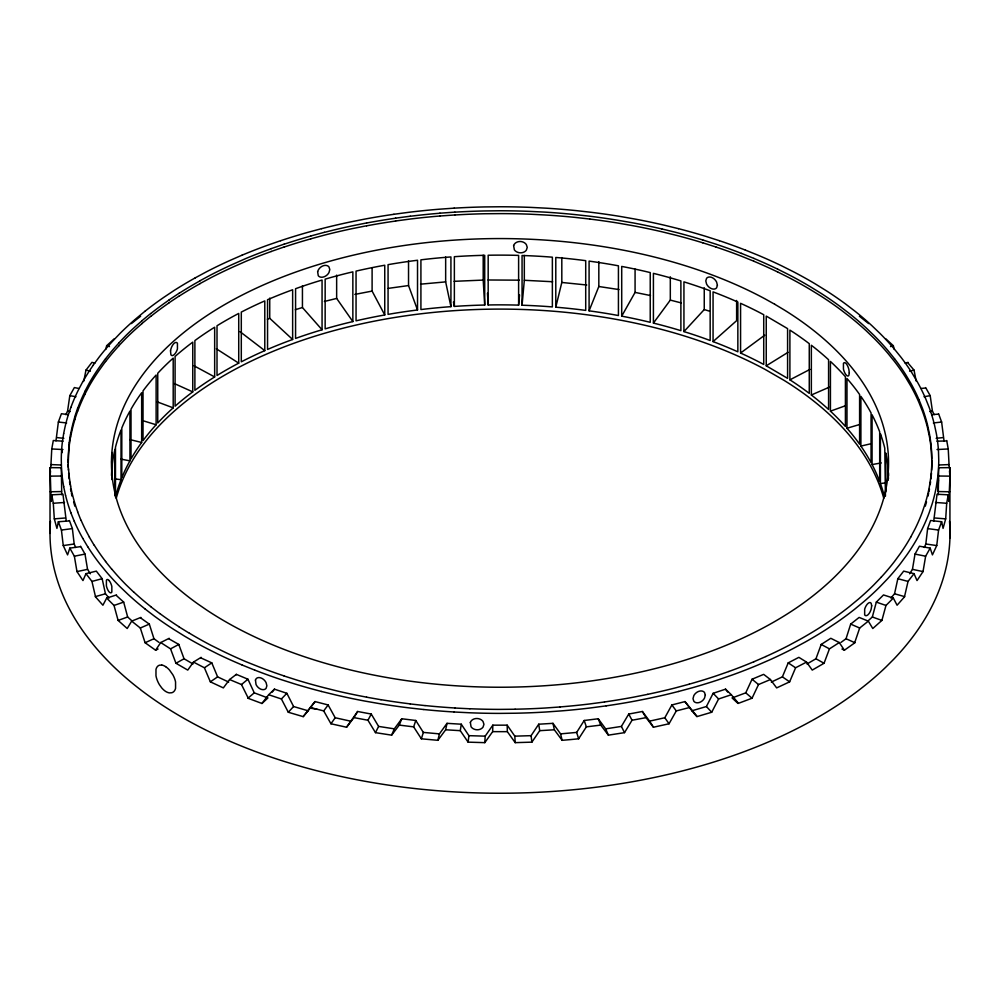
<?xml version="1.0" encoding="UTF-8"?>
<svg xmlns="http://www.w3.org/2000/svg" width="1000" height="1000" viewBox="0 0 1000 1000"><rect width="100%" height="100%" fill="white"/><g stroke="black" fill="none" stroke-linecap="round" stroke-linejoin="round"><path stroke-width="1.5" d="M949.925 537.962L949.938 467.638L938.688 467.75L938.263 494.787M933.725 521.163L937.038 494.25L948.238 494.825L948.863 501.413L949.938 477.125M66.275 521.163L62.975 494.25L51.762 494.825L51.137 501.413L50.062 467.638L61.312 467.75L61.737 494.787M950 471.887L949.938 476.138L938.688 476.025M949.938 467.638L949.737 474.212L949.5 470.913M109.075 598L105.45 593.787L102.15 578.688L96.325 571.125L85.975 573.663L91.95 581.425L95.538 596.888L102.912 605.225L106.675 598.1L114.025 605.45L118.112 620.425L127.212 628.513L131.675 621.138L140.312 628.013L145.087 642.725L155.6 650.212L160.712 642.55L170.55 648.863L175.95 663.263L187.763 670.088L193.475 662.087L204.4 667.775L210.362 681.838L223.35 687.9L229.587 679.55L241.488 684.538L248.363 698.388L261.962 703.475L268.663 694.725L281.4 698.975L288.3 712.25L303.188 716.637L310.275 707.475L323.713 710.925L330.962 723.775L346.562 727.225L353.975 717.625L367.95 720.25L375.487 732.65L391.625 735.15L399.263 725.1L413.65 726.862L421.362 738.8L437.863 740.312L439.425 733.875L447.013 723.337L461.275 724.212L460.288 730.675L468.113 742.15L484.8 742.65L492.65 731.65L492.825 725.163L507.175 725.163L514.825 736.162L515.2 742.65L531.888 742.15L539.712 730.675L538.725 724.212L552.987 723.337L560.575 733.875L562.137 740.312L570.4 739.6L578.638 738.8L586.35 726.862L600.737 725.1L608.375 735.15L624.513 732.65L632.038 720.25L646.038 717.638L653.438 727.225L669.038 723.775L676.287 710.925L689.725 707.475L697.262 716.513L711.7 712.25L718.6 698.975L731.338 694.737L738.462 703.325L752.05 698.225L758.512 684.538L770.413 679.55L776.65 687.9L789.638 681.838L795.6 667.775L806.525 662.087L812.237 670.088L824.05 663.263L829.45 648.863L839.287 642.55L844.4 650.212L854.6 642.95L859.675 628.013L868.325 621.138L872.788 628.513L881.888 620.425L885.975 605.45L893.337 598.1L897.087 605.225L904.463 596.888L908.037 581.425L914.025 573.663L903.675 571.125L897.837 578.688L894.55 593.787L890.925 598M50.775 467.887L51.762 448.963L53.3 440.513L63.075 441.2M948.238 494.825L946.7 503.263L945.688 518.862L943.075 528.4L941.637 521.75L930.588 520.5L927.613 528.6L925.825 544L924.275 547.487M484.8 742.65L485.175 736.162L492.825 725.163M887.812 480.025L888.175 476.037L888.325 478.925M50.5 470.913L50.263 474.212L50.062 467.638L50 533.425M487.463 293.225L488.175 304.975L493.212 304.887A388.562 224.338 0 0 1 513.562 305L518.612 305.125L519.538 294.862M522.062 305.225L522.062 255.5L527.1 255.675A388.562 224.338 0 0 1 547.35 256.8L552.362 257.188L552.362 306.913L547.35 306.537A388.562 224.338 0 0 0 527.1 305.4L522.062 305.225L524.325 280.287L524.325 255.425M55.975 440.863L58.362 422.038L61.425 413.725L68.288 414.637M941.637 521.75L938.575 530.05L936.75 545.562L932.425 554.888L930.188 548.125L919.438 546.213L915 554.087L912.45 569.362L909.613 573.775M468.113 742.15L468.913 735.662L461.275 724.212M61.85 452.275L62.062 451.037L62.263 452.6M69.225 442.688L70.537 434.012M69.225 445.513L70.537 436.838M930.175 484.625L930.575 481.737M946.637 440.938L936.925 441.2M65.862 414.663L67.575 411.112L69.812 395.65L74.362 387.575L78.925 388.488M930.188 548.125L925.638 556.2L923.025 571.587L917.038 580.588L914.025 573.663M63.65 433.6L62.325 442.4A438.725 253.3 0 0 0 61.288 460.075L61.513 468.913A438.725 253.3 0 0 0 63.7 486.55M83.8 381.112L85.975 370.112L91.962 362.35L94.875 363.137M437.863 740.312L445.65 729.788L447.013 723.337M69.312 520.925L58.375 521.75L56.925 528.4L54.312 518.862L53.3 503.263L51.762 494.825M555.788 307.188L555.788 257.462L560.788 257.887A388.562 224.338 0 0 1 580.788 260.038L585.712 260.663L585.712 310.387L580.788 309.762A388.562 224.338 0 0 0 560.788 307.625L555.788 307.188L561.812 282.462L561.812 257.6M105.725 349.462L106.662 345.688L114.275 338.787M893.337 598.1L883.5 594.938L876.325 602.112L872.337 616.987L867.962 620.962M115.475 496.987L116.225 494.1A388.562 224.338 0 0 1 119.938 482.55L121.025 479.7L121.025 429.975L119.938 432.825A388.562 224.338 0 0 0 116.225 444.375L115.475 447.25L115.475 495.425M938.462 414.15L931.725 414.637M131.387 323.575L140.612 316.238M421.362 738.8L423.338 732.412L415.8 720.487L401.775 718.763L394.325 728.85L391.625 735.15M868.325 621.138L859.125 617.413L850.688 624.113L846.038 638.725L840.975 642.412M74.737 416.788L77.613 408.237M74.737 419.613L77.613 411.062M413.65 726.862L415.8 720.487M80.425 546.663L69.812 548.125L67.575 554.888L63.25 545.562L61.425 530.05L58.375 521.75M70.838 407.413L67.912 416.087A438.725 253.3 0 0 0 63.7 433.6M839.287 642.55L830.8 638.288L821.213 644.438L815.95 658.763L806.963 663.975M925.475 388.013L921.075 388.488M399.263 725.1L401.775 718.763M589.087 310.837L589.087 261.112L594 261.8A388.562 224.338 0 0 1 613.6 264.938L618.425 265.812L618.425 315.538L613.6 314.662A388.562 224.338 0 0 0 594 311.525L589.087 310.837L598.825 286.512L598.825 261.65M806.525 662.087L798.863 657.337L788.213 662.875L782.387 676.862L771.325 682.062M770.413 679.55L763.65 674.362L752.05 679.225L745.75 692.837L732.5 697.812M85.975 573.663L82.963 580.588L76.975 571.587L74.362 556.2L69.812 548.125M907.837 362.8L914.025 370.112L916.2 381.112M375.487 732.65L378.6 726.413L371.262 714.05L357.625 711.488L346.562 727.225M731.338 694.737L725.55 689.163L713.138 693.3L706.413 706.525L691.9 710.788L684.975 701.587L671.875 704.95L664.812 717.75L649.6 721.125L642.375 711.488L628.737 714.05L621.4 726.413L605.675 728.85L598.225 718.763L584.2 720.487L576.663 732.412L578.638 738.8M84.9 391.35L89.312 383.038A431.763 249.275 0 0 1 99.75 366.688L105.512 358.675M84.9 394.188L89.312 385.863A431.763 249.275 0 0 1 99.75 369.525L105.512 361.5M116.263 595.4L123.675 602.112L127.662 616.987L132.037 620.962M367.95 720.25L371.262 714.05M82.725 381.8L78.25 390.25A438.725 253.3 0 0 0 70.875 407.413M910.688 537.112L915.1 528.8A431.763 249.275 0 0 0 922.387 511.9L925.263 503.363A431.763 249.275 0 0 0 929.463 486.138L930.775 477.463A431.763 249.275 0 0 0 931.825 460.075M129.938 460.825L128.425 463.6A388.562 224.338 0 0 0 122.987 474.925L121.8 477.75L121.8 428.025L122.987 425.188A388.562 224.338 0 0 1 128.425 413.875L129.938 411.1L129.938 460.825L120.8 459.113M885.725 338.787L893.325 345.688L894.275 349.462M621.712 316.15L621.712 266.425L626.5 267.35A388.562 224.338 0 0 1 645.562 271.462L650.225 272.587L650.225 322.312L645.562 321.2A388.562 224.338 0 0 0 626.5 317.075L621.712 316.15L635.075 292.4L635.075 269.1M353.975 717.625L357.625 711.488M140.6 617.888L149.312 624.113L153.963 638.725L159.025 642.412M859.388 316.238L868.612 323.575M168.875 638.787L178.787 644.438L184.05 658.763L193.038 663.975M538.725 724.212L531.087 735.662L531.888 742.15M200.775 657.85L211.788 662.875L217.613 676.862L228.675 682.062M330.962 723.775L335.188 717.75L328.125 704.95L315.025 701.575L310.275 707.475M141.662 442.463L139.738 445.15A388.562 224.338 0 0 0 132.613 456.15L131.012 458.925L131.012 409.188L132.613 406.425A388.562 224.338 0 0 1 139.738 395.425L141.662 392.738L141.662 442.463L129.875 439.575M93.2 365.188L99.188 357.05A438.725 253.3 0 0 1 112.65 341.163L120.037 333.425A438.725 253.3 0 0 1 136.3 318.438L145.05 311.188M235.95 674.9L236.35 674.362L247.95 679.225L254.25 692.837L267.5 697.812M653.413 323.088L653.413 273.363L658.037 274.525A388.562 224.338 0 0 1 676.4 279.587L680.888 280.925L680.888 330.662L676.4 329.312A388.562 224.338 0 0 0 658.037 324.25L653.413 323.088L670.312 300.1L670.312 276.8M323.713 710.925L328.125 704.95M272.275 692.075L274.45 689.163L286.863 693.3L293.587 706.525L308.1 710.788L315.025 701.575M303.188 716.637L308.1 710.788M156.125 424.762L153.787 427.35A388.562 224.338 0 0 0 145.037 437.95L143.025 440.625L143.025 390.887L145.037 388.225A388.562 224.338 0 0 1 153.787 377.625L156.125 375.037L156.125 424.762L142.912 420.7M683.938 331.6L683.938 281.863L688.375 283.263A388.562 224.338 0 0 1 705.9 289.225L710.163 290.788L710.163 340.513L705.9 338.95A388.562 224.338 0 0 0 688.375 332.987L683.938 331.6L704.25 309.55L704.25 287.787M288.3 712.25L293.587 706.525M118.725 343.025L126.025 335.425A431.763 249.275 0 0 1 142.125 320.688M118.725 345.863L126.025 338.25A431.763 249.275 0 0 1 142.125 323.512M881.275 577.125L873.975 584.738A431.763 249.275 0 0 1 858.012 599.462L849.35 606.613A431.763 249.275 0 0 1 830.812 620.3L820.913 626.9A431.763 249.275 0 0 1 799.987 639.388L788.95 645.35A431.763 249.275 0 0 1 765.875 656.513M281.4 698.975L286.863 693.3M268.663 694.725L274.45 689.163M261.962 703.475L267.913 697.962M173.2 407.85L170.487 410.312A388.562 224.338 0 0 0 160.162 420.438L157.75 423L157.75 373.263L160.162 370.7A388.562 224.338 0 0 1 170.487 360.588L173.2 358.125L173.2 407.85L157.238 401.875M713.062 341.6L713.062 291.875L717.275 293.488A388.562 224.338 0 0 1 733.838 300.3L737.85 302.075L737.85 351.812L733.838 350.037A388.562 224.338 0 0 0 717.275 343.212L713.062 341.6L736.625 320.662L736.625 300.462M247.95 698.225L254.25 692.837M142 320.662L150.65 313.538M142 323.488L150.65 316.363M241.488 684.538L247.95 679.225M229.587 679.55L236.35 674.362M192.763 391.875L189.688 394.188A388.562 224.338 0 0 0 177.875 403.75L175.087 406.175L175.087 356.45L177.875 354.025A388.562 224.338 0 0 1 189.688 344.462L192.763 342.15L192.763 391.875L174.3 383.55M740.575 353.038L740.575 303.312L744.525 305.125A388.562 224.338 0 0 1 760 312.75L763.725 314.725L763.725 364.45L760 362.475A388.562 224.338 0 0 0 744.525 354.85L740.575 353.038L764.788 335.15M210.362 681.838L217.613 676.862M169.2 299.825L179.088 293.25M169.2 302.65L179.088 296.075M204.4 667.775L211.788 662.875M214.662 376.938L211.25 379.087A388.562 224.338 0 0 0 198.038 388.013L194.887 390.3L194.887 340.575L198.038 338.288A388.562 224.338 0 0 1 211.25 329.363L214.662 327.212L214.662 376.938L194.037 365.825M193.475 662.087L201.137 657.337M766.25 365.812L766.25 316.087L787.588 328.625L787.588 378.35L766.25 365.812L788.05 352.312M175.95 663.263L184.05 658.763M195.212 277.863L206.425 271.825A438.725 253.3 0 0 1 229.913 260.475L242.113 255.138M200.025 280.738L211.05 274.8A431.763 249.275 0 0 1 234.25 263.65L246.175 258.375A431.763 249.275 0 0 1 271.262 248.675M200.025 283.562L211.05 277.625A431.763 249.275 0 0 1 234.25 266.475L246.175 261.2A431.763 249.275 0 0 1 271.262 251.5M170.55 648.863L178.787 644.438M238.725 363.15L235 365.125A388.562 224.338 0 0 0 220.5 373.363L217.013 375.475L217.013 325.75L220.5 323.625A388.562 224.338 0 0 1 235 315.4L238.725 313.425L238.725 363.15L216.375 348.812M789.9 379.837L793.25 382.013A388.562 224.338 0 0 1 806.188 391.075L809.262 393.387L809.262 343.663L806.188 341.35A388.562 224.338 0 0 0 793.25 332.287L789.9 330.1L789.9 379.837L809.987 369.387M160.712 642.55L169.2 638.288M155.6 650.212L158.062 649.025M145.087 642.725L153.963 638.725M264.788 350.637L260.775 352.413A388.562 224.338 0 0 0 245.087 359.888L241.3 361.812L241.3 312.087L245.087 310.163A388.562 224.338 0 0 1 260.775 302.688L264.788 300.912L264.788 350.637L240 331.65M765.863 656.538L753.825 661.775M140.312 628.013L149.312 624.113M811.35 394.988L814.35 397.337A388.562 224.338 0 0 1 825.875 407.013L828.587 409.475L828.587 359.738L825.875 357.287A388.562 224.338 0 0 0 814.35 347.6L811.35 345.262L811.35 394.988L829.312 387.175M131.675 621.138L140.887 617.413M267.375 319.188L269.725 318.312L292.638 339.487L288.375 341.05A388.562 224.338 0 0 0 271.613 347.7L267.55 349.438L267.55 299.713L271.613 297.975A388.562 224.338 0 0 1 288.375 291.325L292.638 289.762L292.638 339.487M830.425 411.163L833.062 413.65A388.562 224.338 0 0 1 843.075 423.875L845.413 426.463L845.413 376.737L843.075 374.15A388.562 224.338 0 0 0 833.062 363.925L830.425 361.438L830.425 411.163L845.088 405.875M118.112 620.425L127.662 616.987M271.163 248.65L284.088 244.163M271.163 251.475L284.088 246.988M728.838 671.5L715.913 675.987A431.763 249.275 0 0 1 689.338 684.125M114.025 605.45L123.675 602.112M280.625 240.7L267.5 245.263A438.725 253.3 0 0 0 242.138 255.15M106.675 598.1L116.5 594.938M890.525 346.587L893.325 345.688M295.3 309.713L302.438 307.525L322.062 329.775L317.587 331.112A388.562 224.338 0 0 0 299.875 336.9L295.575 338.425L295.575 288.7L299.875 287.175A388.562 224.338 0 0 1 317.587 281.388L322.062 280.05L322.062 329.775M846.975 428.237L849.237 430.85A388.562 224.338 0 0 1 857.675 441.538L859.6 444.237L859.6 394.5L857.675 391.812A388.562 224.338 0 0 0 849.237 381.125L846.975 378.512L846.975 428.237L860.325 424.312M95.325 596.625L105.45 593.787M310.7 236L324.363 232.312M310.7 238.825L324.363 235.138A431.763 249.275 0 0 1 352.312 228.625L366.562 225.787M689.3 684.163L675.638 687.837A431.763 249.275 0 0 1 647.738 694.312M91.95 581.425L102.15 578.688M905.125 363.137L908.05 362.35M321.55 228.663L307.663 232.4A438.725 253.3 0 0 0 280.65 240.712M678.45 691.488L692.337 687.75A438.725 253.3 0 0 0 719.388 679.438L732.5 674.9A438.725 253.3 0 0 0 757.9 665L770.125 659.688A438.725 253.3 0 0 0 793.587 648.312L804.788 642.288A438.725 253.3 0 0 0 826.062 629.562L836.1 622.9A438.725 253.3 0 0 0 854.963 608.962L863.737 601.725A438.725 253.3 0 0 0 879.975 586.725L887.387 579A438.725 253.3 0 0 0 900.825 563.1L906.8 554.963A438.725 253.3 0 0 0 917.275 538.35L921.75 529.9A438.725 253.3 0 0 0 929.163 512.737L932.087 504.062A438.725 253.3 0 0 0 936.35 486.55L937.675 477.75A438.725 253.3 0 0 0 938.75 460.075L938.487 451.238A438.725 253.3 0 0 0 936.35 433.6L934.475 424.825A438.725 253.3 0 0 0 929.163 407.413L925.713 398.8A438.725 253.3 0 0 0 917.275 381.8L912.288 373.438A438.725 253.3 0 0 0 900.825 357.05L894.35 349.038A438.725 253.3 0 0 0 879.975 333.425L872.075 325.838A438.725 253.3 0 0 0 854.963 311.188L845.738 304.125A438.725 253.3 0 0 0 826.062 290.587L815.612 284.113A438.725 253.3 0 0 0 793.587 271.837L782.025 266.025A438.725 253.3 0 0 0 757.9 255.15L745.35 250.075M324.387 301.462L336.65 298.425L352.85 321.575L348.175 322.688A388.562 224.338 0 0 0 329.663 327.562L325.15 328.862L325.15 279.137L329.663 277.838A388.562 224.338 0 0 1 348.175 272.962L352.85 271.85L352.85 321.575M909.587 371.2L914.025 370.112M860.9 446.087L862.75 448.8A388.562 224.338 0 0 1 869.538 459.862L871.062 462.65L871.062 412.925L869.538 410.138A388.562 224.338 0 0 0 862.75 399.075L860.9 396.362L860.9 446.087L871.3 443.663M354.862 294.413L372.1 291.087L384.75 314.962L379.925 315.837A388.562 224.338 0 0 0 360.75 319.762L356.05 320.825L356.05 271.1L360.75 270.038A388.562 224.338 0 0 1 379.925 266.112L384.75 265.238L384.75 314.962M76.975 571.587L87.55 569.362L90.388 573.775M647.688 694.35L633.438 697.188A431.763 249.275 0 0 1 604.513 701.95M74.362 556.2L85 554.087L87.55 569.362M366.562 222.963L352.312 225.8A431.763 249.275 0 0 0 324.45 232.35M924.038 396.75L930.188 395.65L932.425 411.112L934.137 414.663M872.075 464.562L873.5 467.362A388.562 224.338 0 0 1 878.6 478.725L879.688 481.575L879.688 431.85L878.6 429A388.562 224.338 0 0 0 873.5 417.625L872.075 414.837L872.075 464.562L881.263 462.938M929.725 411.562L932.425 411.112M388.237 288.375L408.537 285.562L417.525 309.975L412.587 310.613A388.562 224.338 0 0 0 392.9 313.55L388.062 314.375L388.062 264.65L392.9 263.825A388.562 224.338 0 0 1 412.587 260.887L417.525 260.25L417.525 309.975M63.25 545.562L74.175 544L75.725 547.487M393.862 214.288L408.775 212.3A438.725 253.3 0 0 1 438.963 209.237L454.137 208.15M395.538 218.162L410.213 216.213M395.538 221L410.213 219.037A431.763 249.275 0 0 1 439.888 216.012M604.462 701.988L589.788 703.938A431.763 249.275 0 0 1 560.15 706.925M606.138 705.863L591.225 707.85A438.725 253.3 0 0 1 561.075 710.913L545.862 712A438.725 253.3 0 0 1 515.325 713.225L500 713.388A438.725 253.3 0 0 1 469.412 712.763L454.137 712M61.425 530.05L72.387 528.6L74.175 544M885.438 496.2L884.775 448.237A388.562 224.338 0 0 0 881.425 436.662L880.413 433.8L880.413 483.525L884.95 482.975M933.35 422.962L941.625 422.038L944.025 440.863M576.663 732.412L560.575 733.875M420.575 284.163L445.662 281.887L450.925 306.663L445.925 307.038A388.562 224.338 0 0 0 425.863 308.975L420.913 309.562L420.913 259.837L425.863 259.25A388.562 224.338 0 0 1 445.925 257.312L450.925 256.938L450.925 306.663M936.15 438.312L943.075 437.6M54.312 518.862L65.462 517.975M439.9 213.188L454.862 212.125M439.9 216.012L454.862 214.95M560.1 706.963L545.138 708.025A431.763 249.275 0 0 1 515.125 709.2M53.3 503.263L64.463 502.475M454.363 306.413L459.387 306.087A388.562 224.338 0 0 1 479.663 305.163L484.712 305.038L484.712 255.312L479.663 255.438A388.562 224.338 0 0 0 459.387 256.363L454.363 256.688L454.363 306.413L453.438 302.05M562.137 740.312L554.35 729.788L539.712 730.675M454.125 281.325L483.2 280.087L484.712 305.038M937.025 449.538L948.238 448.963L949.225 467.887M531.087 735.662L514.825 736.162M939.05 464.988L948.863 464.588M50.263 491.775L61.5 491.55M488.113 279.988L519.388 280.163M515.075 709.237L500 709.388A431.763 249.275 0 0 1 469.95 708.737M50.062 476.138L61.312 476.025M515.2 742.65L507.35 731.663L492.65 731.65M485.175 736.162L468.913 735.662M938.5 491.55L949.737 491.775M524.325 280.287L552.625 281.737M161.75 665.075L159.5 665.2A15.15 8.025 63.7 0 0 155.975 669.438L155.975 675.837A15.15 8.025 63.7 0 0 159.5 684.825L161.75 687.925A15.15 8.2 63 0 0 165.588 691.388A15.15 8.363 62.2 0 0 169.5 692.9L171.838 692.738A15.15 8.512 61.3 0 0 175.562 688.4L175.562 681.988A15.15 8.512 61.3 0 0 172.862 674.8L169.5 670.05A15.15 8.363 62.1 0 0 165.588 666.65M51.137 464.588L60.95 464.988M469.875 708.787L454.862 708.025M51.762 448.963L62.962 449.538M460.288 730.675L445.65 729.788M935.537 502.475L946.7 503.263M439.425 733.875L423.338 732.412M934.538 517.975L945.688 518.862M561.812 282.462L586.75 285M56.925 437.6L63.85 438.312M425.012 705.6L410.213 703.938M423.812 709.538L408.775 707.85A438.725 253.3 0 0 1 379.087 703.562L364.425 700.987A438.725 253.3 0 0 1 335.675 694.925L321.55 691.488M58.362 422.038L66.65 422.962M589.788 219.037L574.987 217.375A431.763 249.275 0 0 0 545.2 214.988L530.125 214.2A431.763 249.275 0 0 0 500.062 213.625L484.925 213.738A431.763 249.275 0 0 0 454.938 214.988M927.613 528.6L938.575 530.05M115.013 478.9L121.025 479.7M394.325 728.85L378.6 726.413M598.825 286.512L619.012 289.575M925.825 544L936.75 545.562M309.825 708.062L316.962 709.237M67.575 411.112L70.275 411.562M380.975 699.725L366.562 697.188M69.812 395.65L75.963 396.737M635.075 292.4L650.5 295.55M915 554.087L925.638 556.2M350.4 721.125L335.188 717.75M912.45 569.362L923.025 571.587M661.762 228.912L675.638 232.312A431.763 249.275 0 0 1 702.763 239.975M85.975 370.112L90.412 371.2M678.45 228.663L664.362 225.212A438.725 253.3 0 0 0 635.6 219.175L620.938 216.575A438.725 253.3 0 0 0 591.237 212.312L576.188 210.613A438.725 253.3 0 0 0 545.875 208.162L530.6 207.387A438.725 253.3 0 0 0 500.025 206.775L484.688 206.925A438.725 253.3 0 0 0 454.162 208.162M670.312 300.1L681.137 302.887M897.837 578.688L908.037 581.425M894.55 593.787L904.675 596.625M704.25 309.55L709.35 311.137M702.725 239.95L715.913 244.163A431.763 249.275 0 0 1 741.513 253.425M702.725 242.775L715.913 246.988M106.662 345.688L109.475 346.587M719.375 240.7L705.975 236.412A438.725 253.3 0 0 0 678.462 228.675M284.088 675.987L297.275 680.2A431.763 249.275 0 0 0 324.45 687.8L338.237 691.237A431.763 249.275 0 0 0 366.65 697.15M876.325 602.112L885.975 605.45M872.337 616.987L881.888 620.425M741.475 253.388L753.825 258.375M254.65 670.075L242.113 665.013M753.825 261.2L741.475 256.212A431.763 249.275 0 0 0 715.85 246.988M850.688 624.113L859.675 628.013M846.038 638.725L854.912 642.725M841.938 649.025L844.4 650.212M777.575 269.088L788.95 274.8A431.763 249.275 0 0 1 810.65 286.913L820.913 293.25A431.763 249.275 0 0 1 840.3 306.613L849.35 313.538A431.763 249.275 0 0 1 866.225 327.975L873.975 335.425A431.763 249.275 0 0 1 888.125 350.8L894.488 358.675M777.575 271.913L788.95 277.625A431.763 249.275 0 0 1 810.562 289.713L820.913 296.075A431.763 249.275 0 0 1 840.3 309.438L849.35 316.363A431.763 249.275 0 0 1 866.225 330.8L873.975 338.25A431.763 249.275 0 0 1 888.125 353.625L894.488 361.5A431.763 249.275 0 0 1 905.788 377.65L910.688 385.863A431.763 249.275 0 0 1 919 402.6L922.387 411.062A431.763 249.275 0 0 1 927.625 428.212L929.463 436.838A431.763 249.275 0 0 1 931.562 454.2L931.762 458.55M821.213 644.438L829.45 648.863M815.95 658.763L824.05 663.263M189.375 633.263L179.088 626.9M788.213 662.875L795.6 667.775M782.387 676.862L789.638 681.838M159.713 613.562L150.65 606.613M145.05 608.962L154.262 616.025A438.725 253.3 0 0 0 173.975 629.562L184.387 636.038A438.725 253.3 0 0 0 206.45 648.312L217.975 654.125A438.725 253.3 0 0 0 242.138 665M752.05 679.225L758.512 684.538M745.75 692.837L752.05 698.225M732.087 697.962L738.037 703.475M133.787 592.188L126.025 584.738A431.763 249.275 0 0 1 112 569.35M713.138 693.3L718.6 698.975M706.413 706.525L711.7 712.25M691.9 710.788L696.812 716.637M111.875 569.362L105.512 561.475M684.975 701.587L689.725 707.475M725.55 689.163L727.712 692.075M671.875 704.95L676.287 710.925M664.812 717.75L669.038 723.775M649.6 721.125L653.438 727.225M94.213 545.35L89.312 537.112M87.713 546.712L82.725 538.35M642.375 711.488L646.038 717.638M925.638 387.575L930.188 395.65M85 554.087L80.575 546.213M628.737 714.05L632.038 720.25M621.4 726.413L624.513 732.65M605.675 728.85L608.375 735.15M919 399.762L922.387 408.237A431.763 249.275 0 0 1 927.625 425.387L929.463 434.012A431.763 249.275 0 0 1 931.562 451.375L931.825 462.9A431.763 249.275 0 0 1 931.65 470.15M81 520.388L77.613 511.912M74.287 521.362L70.838 512.737M598.225 718.763L600.737 725.1M938.575 413.725L941.625 422.038M72.387 528.6L69.412 520.5M880.413 483.525L881.425 486.388A388.562 224.338 0 0 1 884.45 496.675M584.2 720.487L586.35 726.862M72.375 494.775L70.537 486.138M71.4 493.288L72.05 496.163M65.525 495.325L63.65 486.55M552.987 723.337L554.35 729.788M70.537 488.963L71.112 491.85M946.7 440.513L948.238 448.963M888.5 475.55L888.363 472.638L888.363 478.85M68.238 464.425L68.375 470.15M507.175 725.163L507.35 731.663M68.175 460.075L68.238 467.25M888.25 479.963L888.025 467.725A388.562 224.338 0 0 0 886.425 456.012L885.863 453.113L885.863 491.962M518.612 305.125L518.612 255.4L513.562 255.263A388.562 224.338 0 0 0 493.212 255.162L488.175 255.238L488.175 304.975M483.2 255.225L483.2 280.087M445.662 257.013L445.662 281.887M408.537 260.7L408.537 285.562M372.1 267.775L372.1 291.087M336.65 275.125L336.65 298.425M302.438 285.775L302.438 307.525M269.725 298.113L269.725 318.312M115 495.85L115 449.237L114.338 452.125A388.562 224.338 0 0 0 112.387 463.812L112.075 479.162M111.9 479.6L111.9 468.725L111.675 471.637A388.562 224.338 0 0 0 111.5 475.55M161.762 665.062A15.15 8.2 63 0 1 165.6 666.625M949.513 521.337A450 259.8 0 0 1 893.575 659.388L885.725 667.237A450 259.8 0 0 1 369.688 782.1A450 259.8 0 0 1 50.487 521.337M910.7 537.1A431.763 249.275 0 0 1 900.387 553.462L894.488 561.475A431.763 249.275 0 0 1 881.287 577.1M753.85 661.737A431.763 249.275 0 0 1 728.863 671.475M454.938 707.987A431.763 249.275 0 0 1 425.087 705.562M410.3 703.9A431.763 249.275 0 0 1 381.05 699.688M284.188 675.95A431.763 249.275 0 0 1 258.625 666.737L246.175 661.775A431.763 249.275 0 0 1 222.537 651.025L211.05 645.35A431.763 249.275 0 0 1 189.488 633.237M179.2 626.875A431.763 249.275 0 0 1 159.825 613.538M150.762 606.6A431.763 249.275 0 0 1 133.912 592.175M105.638 561.462A431.763 249.275 0 0 1 94.35 545.337M89.438 537.1A431.763 249.275 0 0 1 81.125 520.375M77.737 511.9A431.763 249.275 0 0 1 72.513 494.762M70.675 486.138A431.763 249.275 0 0 1 68.562 468.775M68.3 460.075A431.763 249.275 0 0 1 69.362 442.688M70.675 434.025A431.763 249.275 0 0 1 74.862 416.788M77.737 408.25A431.763 249.275 0 0 1 85.037 391.362M105.638 358.688A431.763 249.275 0 0 1 118.85 343.05M150.762 313.55A431.763 249.275 0 0 1 169.312 299.85M179.2 293.275A431.763 249.275 0 0 1 200.15 280.763M284.188 244.2A431.763 249.275 0 0 1 310.8 236.025M366.65 223A431.763 249.275 0 0 1 395.613 218.2M410.3 216.25A431.763 249.275 0 0 1 439.988 213.225M454.938 212.162A431.763 249.275 0 0 1 485 210.95L500 210.763A431.763 249.275 0 0 1 530.188 211.412L545.138 212.125A431.763 249.275 0 0 1 575.037 214.587L589.788 216.213A431.763 249.275 0 0 1 619.075 220.463L633.438 222.963A431.763 249.275 0 0 1 661.812 228.95M753.85 258.412A431.763 249.275 0 0 1 777.6 269.125M894.5 358.688A431.763 249.275 0 0 1 905.788 374.812L910.688 383.038A431.763 249.275 0 0 1 919 399.775M678.462 691.475A438.725 253.3 0 0 1 650.075 698.1L635.575 700.987A438.725 253.3 0 0 1 606.163 705.85M454.162 711.988A438.725 253.3 0 0 1 423.837 709.525M321.575 691.475A438.725 253.3 0 0 1 294.05 683.725L280.625 679.45A438.725 253.3 0 0 1 254.688 670.075M145.075 608.962A438.725 253.3 0 0 1 127.963 594.3L120.037 586.725A438.725 253.3 0 0 1 105.688 571.112L99.188 563.1A438.725 253.3 0 0 1 87.75 546.712M82.762 538.35A438.725 253.3 0 0 1 74.325 521.35M70.875 512.737A438.725 253.3 0 0 1 65.562 495.325M82.762 381.8A438.725 253.3 0 0 1 93.238 365.188M145.075 311.188A438.725 253.3 0 0 1 163.938 297.262L173.95 290.575A438.725 253.3 0 0 1 195.25 277.863M321.575 228.675A438.725 253.3 0 0 1 349.963 222.05L364.425 219.163A438.725 253.3 0 0 1 393.888 214.3M719.388 240.712A438.725 253.3 0 0 1 745.362 250.087M116.225 498.338A388.562 224.338 0 0 1 373.5 321.325A388.562 224.338 0 0 1 765 369.363L784.175 380.438A388.562 224.338 0 0 1 883.775 498.338M931.475 473.05A431.763 249.275 0 0 1 930.938 478.85M929.463 488.963A431.763 249.275 0 0 1 928.913 491.838M928.612 493.275A431.763 249.275 0 0 1 927.962 496.163M926.513 501.9A431.763 249.275 0 0 1 925.263 506.188M74.862 506.188A431.763 249.275 0 0 1 73.625 501.9M69.95 484.625A431.763 249.275 0 0 1 69.538 481.737M69.188 478.837A431.763 249.275 0 0 1 68.662 473.05M68.3 462.9A431.763 249.275 0 0 1 69.362 445.513M70.675 436.85A431.763 249.275 0 0 1 74.862 419.613M77.737 411.075A431.763 249.275 0 0 1 85.037 394.188M105.638 361.512A431.763 249.275 0 0 1 118.85 345.875M150.762 316.388A431.763 249.275 0 0 1 169.312 302.675M179.2 296.1A431.763 249.275 0 0 1 200.15 283.587M284.188 247.025A431.763 249.275 0 0 1 310.8 238.85M366.65 225.825A431.763 249.275 0 0 1 395.613 221.038M702.763 242.8A431.763 249.275 0 0 0 675.675 235.175L661.762 231.737A431.763 249.275 0 0 0 633.4 225.787L619.025 223.25A431.763 249.275 0 0 0 589.738 219.037M753.85 261.238A431.763 249.275 0 0 1 777.6 271.95M109.075 580.55A6.913 2.612 73.3 0 1 111.838 586.438L111.838 592.075A6.913 2.612 73.3 0 1 109.075 591.838A6.925 2.525 73.9 0 1 106.4 585.913L106.4 580.262A6.925 2.525 73.9 0 1 109.075 580.525M111.688 461.863L111.825 466.337L112.188 452.55L111.688 461.863M938.45 480.45L937.938 491.325L938.3 477.55L938.45 480.45M849.3 372.912L848.888 375.262A6.925 2.525 73.9 0 1 846.213 374.988A6.925 2.612 73.3 0 1 843.438 369.1L843.438 363.438A6.925 2.612 73.3 0 1 846.213 363.675A6.925 2.525 73.9 0 1 848.888 369.613L849.3 372.912M170.512 350.825L170.9 354.75A6.925 3.038 -69.8 0 0 174.125 354.663A6.925 3.125 -69.1 0 0 177.438 348.938L177.438 343.288A6.925 3.125 -69.1 0 0 174.125 343.35A6.925 3.038 -69.8 0 0 170.9 349.087L170.512 350.825M871.688 605.775L871.188 609.05A6.925 3.038 -69.8 0 1 867.962 614.8A6.925 3.125 -69.1 0 1 864.663 614.862L864.663 609.2A6.925 3.125 -69.1 0 1 867.962 603.488A6.925 3.038 -69.8 0 1 871.188 603.4L871.688 605.775M317.625 271.637L318.275 275.725A6.925 5.012 -42 0 0 323.6 276.95A6.925 5.062 -40.8 0 0 328.963 272.587L329.8 269.525L328.963 266.925A6.925 5.062 -40.8 0 0 323.6 265.65A6.925 5.012 -42 0 0 318.275 270.062L317.625 271.637M717.4 285.25L716.625 287.775A6.925 4.713 48.9 0 1 711.625 288.7A6.925 4.775 47.8 0 1 706.562 284.012L705.788 280.9L706.562 278.35A6.925 4.763 47.8 0 1 711.625 277.387A6.925 4.713 48.9 0 1 716.625 282.125L717.4 285.25M705.325 695.037L704.5 698.112A6.913 5.012 -42 0 1 699.188 702.537A6.925 5.062 -40.8 0 1 693.825 701.25L693 698.662L693.825 695.6A6.925 5.062 -40.8 0 1 699.188 691.225A6.913 5.012 -42 0 1 704.5 692.475L705.325 695.037M513.612 245.525L514.35 249.838A6.925 5.65 4.3 0 0 520.337 252.812A6.925 5.637 6.1 0 0 526.325 250.2L527.25 247.4L526.325 244.537A6.925 5.637 6.1 0 0 520.337 241.5A6.925 5.65 4.3 0 0 514.35 244.175L513.612 245.525M255.45 680.025L256.038 684.538A6.925 4.713 48.9 0 0 261.038 689.275A6.913 4.763 47.8 0 0 266.1 688.312L266.875 685.775L266.1 682.663A6.913 4.763 47.8 0 0 261.05 677.987A6.925 4.713 48.9 0 0 256.038 678.888L255.45 680.025M470.35 722.45L471.05 726.762A6.925 5.637 6 0 0 477.038 729.8A6.913 5.637 4.3 0 0 483.025 727.125L483.95 724.325L483.025 721.475A6.913 5.637 4.3 0 0 477.05 718.512A6.925 5.637 6 0 0 471.05 721.112L470.35 722.45M774.75 304.275L765 298.837A388.562 224.338 0 0 0 235 298.837A388.562 224.338 0 0 0 198.038 604.075L206.75 610.075A388.562 224.338 0 0 0 760 629.612A388.562 224.338 0 0 0 784.175 309.913L774.75 304.275"/></g></svg>
